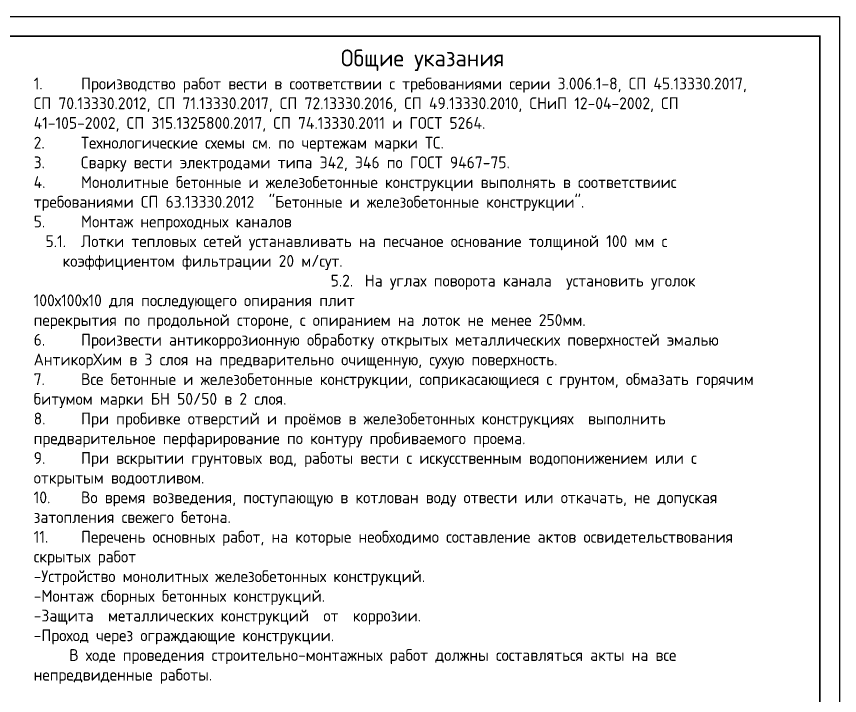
# Model space of a CAD drawing. Header units: millimetres. Extents: x 1601 to 14530, y 1157 to 12625.
# Drawn here: x 2346.4 to 2555.2, y 1925.2 to 2097.6 of the extents above; entities that cross this region are included whole.
import ezdxf
from ezdxf.enums import TextEntityAlignment as Align

# ---------------------------------------------------------------- set-up
doc = ezdxf.new("R2010")
doc.units = ezdxf.units.MM
doc.layers.add('Размер 3.5', color=250, linetype='Continuous', lineweight=35)
doc.styles.add('GOST', font='GOST Common.ttf')

# ---------------------------------------------------------------- blocks, each defined once
blk = doc.blocks.new('*U372')
blk.add_lwpolyline([(0, 0), (420, 0), (420, -297), (0, -297)], close=True)
at = {"const_width": 0.5}
blk.add_lwpolyline([(20, -5), (415, -5), (415, -292), (20, -292)], close=True, dxfattribs=at)
at = {"style": 'GOST'}
blk.add_attdef('РАЗРАБОТАЛ', text='', height=2.5, dxfattribs=at).set_placement((250.5, -264.22), align=Align.MIDDLE_LEFT)
blk.add_attdef('ПРОВЕРИЛ', (250.75, -270.73), '', height=2.5, dxfattribs=at)
at = {"style": 'GOST', "flags": 8}
for tag, p in [('ЛИСТ', (387.6, -271.87)), ('ЛИСТОВ', (405.3, -271.86)), ('ФОРМАТ', (380.97, -294.75))]:
    blk.add_attdef(tag, text='', height=3, dxfattribs=at).set_placement(p, align=Align.MIDDLE_CENTER)
blk.add_attdef('ИМЯ_ЧЕРТЕЖА_001', (321.53, -284.99), '', height=3, dxfattribs=at)

msp = doc.modelspace()

# ---------------------------------------------------------------- block references
msp.add_blockref('*U372', (2135.1931, 2097.5804))

# ---------------------------------------------------------------- texts
at = {"layer": 'Размер 3.5', "insert": (2350.7629, 2089.1918), "char_height": 3, "attachment_point": 1, "style": 'GOST'}
msp.add_mtext_dynamic_auto_height_columns('\\pi75.32977,t207.32977;{\\H1.42857x;\\C0; Общие указания\\P\\pi0,tz;\\H0.7x;1.^I\\C7;Производство работ вести в соответствии с требованиями серии 3.006.1-8, СП 45.13330.2017, СП 70.13330.2012, СП 71.13330.2017, СП 72.13330.2016, СП 49.13330.2010, СНиП 12-04-2002, \\C0;СП 41-105-2002, СП 315.1325800.2017, СП 74.13330.2011 и ГОСТ 5264.\\P\\C7;2.^IТехнологические схемы см. по чертежам марки ТС.\\P3.^IСварку вести электродами типа Э42, Э46 по ГОСТ 9467-75.\\P4.^IМонолитные бетонные и железобетонные конструкции выполнять в соответствиис требованиями СП 63.13330.2012  "Бетонные и железобетонные конструкции".\\C0;\\P5.^IМонтаж непроходных каналов\\P\\pi-4.3098,l7.3098,t12;5.1.^IЛотки тепловых сетей устанавливать на песчаное основание толщиной 100 мм с \\P\\pi0,t7.3098;коэффициентом фильтрации 20 м/сут.\\P\\pi-4.3098,t12;}5.2.^IНа углах поворота канала  установить уголок 100х100х10 для последующего опирания плит \\P\\pi0,t7.3098;перекрытия по продольной стороне, с опиранием на лоток не менее 250мм.{\\H0.99972x;\\C0;\\P\\pl0,tz;6.^IП\\H1.00028x;роизвести антикоррозионную обработку открытых металлических поверхностей эмалью АнтикорХим в 3 слоя на предварительно очищенную, сухую поверхность. \\P\\C7;7.^IВсе бетонные и железобетонные конструкции, соприкасающиеся с грунтом, обмазать горячим битумом марки БН 50/50 в 2 слоя.\\P\\C0;8.^IПри пробивке отверстий и проёмов в железобетонных конструкциях  выполнить предварительное перфарирование по контуру пробиваемого проема. \\P9.^IПри вскрытии грунтовых вод, работы вести с искусственным водопонижением или с открытым водоотливом.\\P10.^IВо время возведения, поступающую в котлован воду отвести или откачать, не допуская затопления свежего бетона.\\P\\H0.99972x;11.^IПеречень основных работ, на которые необходимо составление актов освидетельствования скрытых работ\\P-Устройство монолитных железобетонных конструкций.\\H1.0002x;\\C7;\\P-Монтаж сборных бетонных конструкций.\\P-Защита  металлических конструкций  от  коррозии.\\P-Проход через ограждающие конструкции.\\P\\pi9;\\H0.99984x;В ходе проведения строительно-монтажных работ должны составляться акты на все непредвиденные работы.}', width=185.523131, gutter_width=14.3119, height=0, count=1, dxfattribs=at)

doc.saveas('drawing.dxf')
